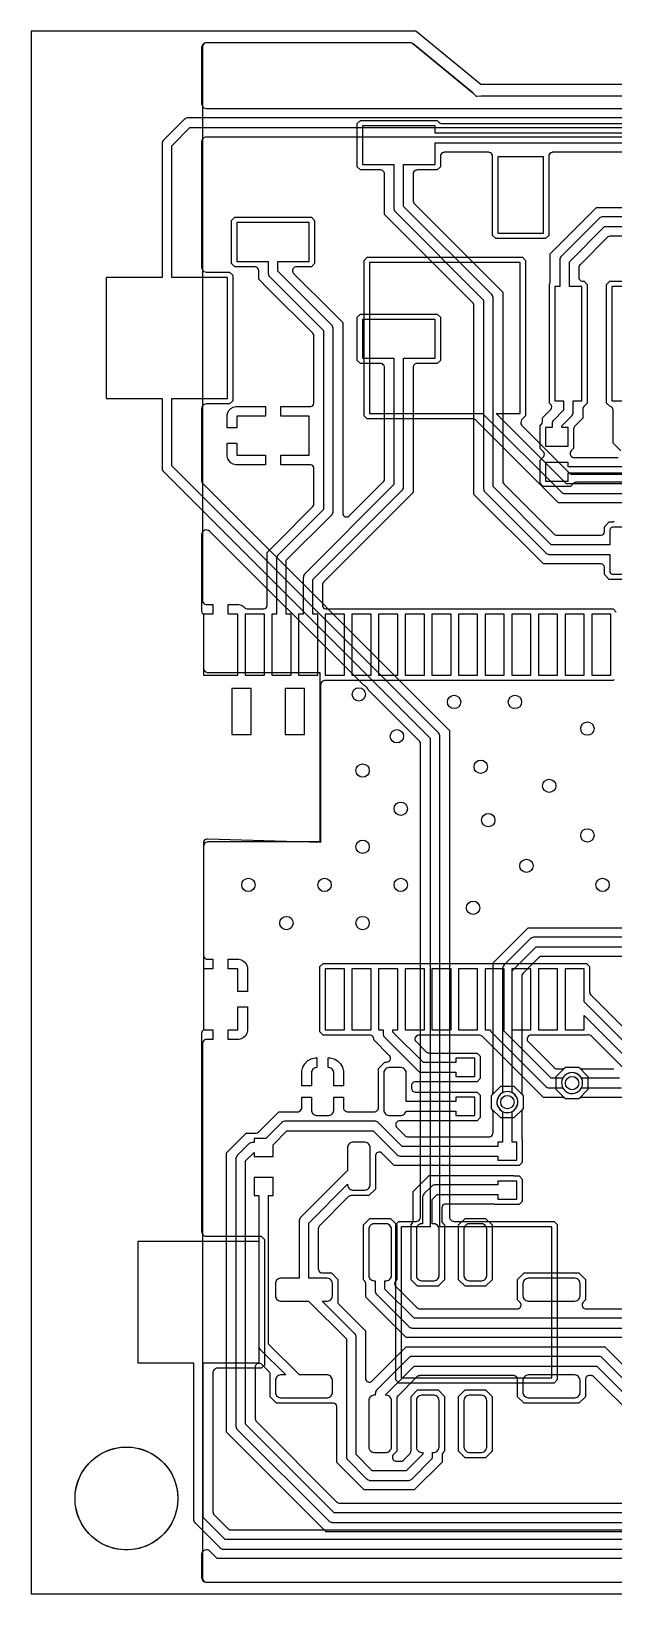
# Model space of a CAD drawing. Header units: millimetres. Extents: x 10 to 51, y 27 to 68.
# Drawn here: x 10 to 25.29, y 27 to 68 of the extents above; entities that cross this region are included whole.
import ezdxf

# ---------------------------------------------------------------- set-up
doc = ezdxf.new("R2010")
doc.units = ezdxf.units.MM

msp = doc.modelspace()

# ---------------------------------------------------------------- linework, layer by layer
at = {"layer": '16_copper'}
for points in [[(32.268, 66.297), (21.821, 66.297), (21.814, 66.297), (21.809, 66.297), (21.697, 66.286), (21.69, 66.288), (21.679, 66.293), (21.601, 66.371), (21.595, 66.376), (21.592, 66.38), (20.027, 67.668), (20.015, 67.676), (20.004, 67.683, 0.055541), (19.978, 67.693), (19.977, 67.693), (19.977, 67.694), (19.949, 67.697), (19.947, 67.697), (19.946, 67.697), (14.6, 67.697), (14.587, 67.696), (14.574, 67.695, 0.284783), (14.477, 67.603), (14.477, 67.602), (14.477, 67.6), (14.473, 67.573), (14.473, 67.571), (14.473, 67.57), (14.473, 66.104), (14.474, 66.091), (14.476, 66.078, 0.284783), (14.568, 65.981), (14.569, 65.981), (14.57, 65.981), (14.598, 65.977), (14.599, 65.977), (14.6, 65.977), (27.756, 65.977)], [(27.6, 65.727), (14.11, 65.727), (14.105, 65.726), (14.099, 65.727, 0.111436), (14.046, 65.71), (14.04, 65.705), (14.032, 65.7), (14.025, 65.694), (14.02, 65.69), (13.47, 65.14), (13.467, 65.136), (13.463, 65.132, 0.11143), (13.437, 65.082), (13.436, 65.075), (13.434, 65.065), (13.434, 65.056), (13.433, 65.05), (13.433, 61.54), (11.97, 61.54), (11.97, 58.36), (13.433, 58.36), (13.433, 56.54), (13.434, 56.535), (13.433, 56.529, 0.111436), (13.45, 56.476), (13.455, 56.47), (13.46, 56.462), (13.466, 56.455), (13.47, 56.45), (20.473, 49.447), (20.473, 36.63), (19.71, 36.63), (19.71, 32.67), (23.67, 32.67), (23.67, 36.63), (20.727, 36.63), (20.727, 49.5), (20.726, 49.505), (20.727, 49.511, 0.111436), (20.71, 49.564), (20.705, 49.57), (20.7, 49.578), (20.694, 49.585), (20.69, 49.59), (13.687, 56.593), (13.687, 58.36), (15.15, 58.36), (15.15, 61.54), (13.687, 61.54), (13.687, 64.997), (14.163, 65.473), (27.547, 65.473)], [(27.391, 65.223), (14.6, 65.223), (14.587, 65.222), (14.574, 65.22, 0.284783), (14.477, 65.128), (14.477, 65.127), (14.477, 65.126), (14.473, 65.098), (14.473, 65.097), (14.473, 65.096), (14.473, 61.807), (14.474, 61.794), (14.476, 61.781, 0.284783), (14.568, 61.684), (14.569, 61.684), (14.57, 61.684), (14.598, 61.68), (14.599, 61.68), (14.6, 61.68), (15.208, 61.68), (15.29, 61.598), (15.29, 58.302), (15.208, 58.22), (14.6, 58.22), (14.587, 58.219), (14.574, 58.217, 0.284783), (14.477, 58.125), (14.477, 58.124), (14.477, 58.123), (14.473, 58.095), (14.473, 58.094), (14.473, 58.093), (14.473, 56.213), (14.474, 56.207), (14.473, 56.202, 0.111436), (14.49, 56.149), (14.495, 56.143), (14.5, 56.134), (14.506, 56.128), (14.51, 56.123), (20.977, 49.656), (20.977, 36.897), (20.978, 36.884), (20.98, 36.871, 0.284783), (21.072, 36.774), (21.073, 36.774), (21.074, 36.774), (21.102, 36.77), (21.103, 36.77), (21.104, 36.77), (23.728, 36.77), (23.81, 36.688), (23.81, 32.612), (23.728, 32.53), (19.652, 32.53), (19.57, 32.612), (19.57, 36.688), (19.652, 36.77), (20.096, 36.77), (20.109, 36.771), (20.122, 36.773, 0.284783), (20.219, 36.865), (20.219, 36.866), (20.219, 36.867), (20.223, 36.895), (20.223, 36.896), (20.223, 36.897), (20.223, 49.291), (20.222, 49.297), (20.223, 49.302, 0.111436), (20.206, 49.355), (20.201, 49.361), (20.196, 49.37), (20.19, 49.376), (20.186, 49.381), (18.848, 50.719), (18.835, 50.744, 0.118357), (18.744, 50.835), (18.719, 50.848), (14.69, 54.877), (14.685, 54.881), (14.68, 54.886, 0.562197), (14.476, 54.813), (14.474, 54.805), (14.474, 54.794), (14.473, 54.787), (14.473, 52.8), (14.474, 52.794), (14.473, 52.789, 0.111436), (14.49, 52.735), (14.495, 52.73), (14.5, 52.721), (14.506, 52.715), (14.51, 52.71), (14.52, 52.7), (14.52, 51.3), (14.521, 51.287), (14.523, 51.274, 0.284783), (14.615, 51.177), (14.616, 51.177), (14.617, 51.177), (14.645, 51.173), (14.646, 51.173), (14.647, 51.173), (17.573, 51.173), (17.573, 46.727), (14.647, 46.727), (14.634, 46.726), (14.621, 46.724, 0.284783), (14.524, 46.632), (14.524, 46.631), (14.524, 46.63), (14.52, 46.602), (14.52, 46.601), (14.52, 46.6), (14.52, 41.8), (14.51, 41.79, 0.133073), (14.477, 41.733), (14.476, 41.725), (14.474, 41.716), (14.474, 41.707), (14.473, 41.7), (14.473, 36.507), (14.474, 36.494), (14.476, 36.481, 0.284783), (14.568, 36.384), (14.569, 36.384), (14.57, 36.384), (14.598, 36.38), (14.599, 36.38), (14.6, 36.38), (16.038, 36.38), (16.12, 36.298), (16.12, 33.002), (16.038, 32.92), (14.894, 32.92), (14.881, 32.919), (14.868, 32.917, 0.284783), (14.771, 32.825), (14.771, 32.824), (14.771, 32.823), (14.767, 32.795), (14.767, 32.794), (14.767, 32.793), (14.767, 29.159), (14.768, 29.153), (14.767, 29.148, 0.111436), (14.784, 29.095), (14.789, 29.089), (14.794, 29.08), (14.8, 29.074), (14.804, 29.069), (15.159, 28.714), (15.163, 28.711), (15.167, 28.707, 0.11143), (15.217, 28.681), (15.224, 28.68), (15.234, 28.678), (15.242, 28.678), (15.249, 28.677), (28.091, 28.677)], [(28.383, 55.623), (23.844, 55.623), (21.674, 57.793), (21.67, 57.796), (21.666, 57.8, 0.11143), (21.616, 57.826), (21.609, 57.827), (21.599, 57.829), (21.591, 57.829), (21.584, 57.83), (18.822, 57.83), (18.74, 57.912), (18.74, 61.988), (18.822, 62.07), (22.898, 62.07), (22.98, 61.988), (22.98, 57.912), (22.89, 57.822), (22.882, 57.812), (22.874, 57.802, 0.284788), (22.871, 57.668), (22.871, 57.668), (22.872, 57.667), (22.889, 57.644), (22.89, 57.644), (22.89, 57.643), (24.119, 56.414), (24.123, 56.411), (24.127, 56.407, 0.11143), (24.177, 56.381), (24.184, 56.38), (24.194, 56.378), (24.202, 56.378), (24.209, 56.377), (28.521, 56.377)], [(28.677, 56.127), (24.053, 56.127), (22.21, 57.97), (22.84, 57.97), (22.84, 61.93), (18.88, 61.93), (18.88, 57.97), (21.85, 57.97), (23.91, 55.91), (23.914, 55.907), (23.918, 55.903, 0.11143), (23.968, 55.877), (23.975, 55.876), (23.985, 55.874), (23.994, 55.874), (24, 55.873), (28.73, 55.873)], [(27.983, 43.723), (23.409, 43.723), (23.403, 43.722), (23.398, 43.723, 0.111436), (23.345, 43.706), (23.339, 43.701), (23.33, 43.696), (23.324, 43.69), (23.319, 43.686), (22.914, 43.281), (22.911, 43.277), (22.907, 43.273, 0.11143), (22.881, 43.223), (22.88, 43.216), (22.878, 43.206), (22.878, 43.198), (22.877, 43.191), (22.877, 40.163), (22.878, 40.157), (22.877, 40.152, 0.089897), (22.889, 40.108), (22.892, 40.103), (22.894, 40.098), (22.899, 40.093), (22.904, 40.084), (22.91, 40.078), (22.914, 40.073), (22.915, 40.072), (22.915, 39.728), (22.672, 39.485), (22.328, 39.485), (22.085, 39.728), (22.085, 40.072), (22.086, 40.073, 0.133073), (22.119, 40.13), (22.12, 40.137), (22.122, 40.147), (22.122, 40.156), (22.123, 40.163), (22.123, 43.556), (23.044, 44.477), (25.896, 44.477)], [(26.693, 44.227), (23.2, 44.227), (23.195, 44.226), (23.189, 44.227, 0.111436), (23.136, 44.21), (23.13, 44.205), (23.122, 44.2), (23.115, 44.194), (23.11, 44.19), (22.41, 43.49), (22.407, 43.486), (22.403, 43.482, 0.11143), (22.377, 43.432), (22.376, 43.425), (22.374, 43.415), (22.374, 43.406), (22.373, 43.4), (22.373, 40.144), (22.356, 40.135, 1), (22.644, 39.665), (22.679, 39.69, 0.509526), (22.644, 40.135), (22.627, 40.144), (22.627, 43.347), (23.253, 43.973), (29.4, 43.973)], [(25.656, 40.023), (24.463, 40.023), (24.457, 40.022), (24.452, 40.023, 0.089897), (24.408, 40.011), (24.403, 40.008), (24.398, 40.006), (24.393, 40.001), (24.384, 39.996), (24.378, 39.99), (24.373, 39.986), (24.372, 39.985), (24.028, 39.985), (23.785, 40.228), (23.785, 40.572), (24.028, 40.815), (24.372, 40.815), (24.373, 40.814, 0.133073), (24.43, 40.781), (24.437, 40.78), (24.447, 40.778), (24.456, 40.778), (24.463, 40.777), (25.291, 40.777), (25.297, 40.778)], [(25.447, 40.527), (24.444, 40.527), (24.435, 40.544, 1), (23.965, 40.256), (23.99, 40.221, 0.240081), (24.222, 40.125), (24.264, 40.132, 0.198911), (24.435, 40.256), (24.444, 40.273), (25.5, 40.273)], [(28.247, 28.427), (15.093, 28.427), (14.517, 29.003), (14.517, 33.06), (15.98, 33.06), (15.98, 36.24), (12.8, 36.24), (12.8, 33.06), (14.263, 33.06), (14.263, 28.95), (14.264, 28.945), (14.263, 28.939, 0.111436), (14.28, 28.886), (14.285, 28.88), (14.29, 28.872), (14.296, 28.865), (14.3, 28.86), (14.95, 28.21), (14.954, 28.207), (14.958, 28.203, 0.11143), (15.008, 28.177), (15.015, 28.176), (15.025, 28.174), (15.034, 28.174), (15.04, 28.173), (28.3, 28.173)], [(28.456, 27.923), (14.884, 27.923), (14.69, 28.117), (14.685, 28.121), (14.68, 28.126, 0.562197), (14.476, 28.053), (14.474, 28.045), (14.474, 28.034), (14.473, 28.027), (14.473, 27.43), (14.474, 27.417), (14.476, 27.404, 0.284783), (14.568, 27.307), (14.569, 27.307), (14.57, 27.306), (14.598, 27.303), (14.599, 27.303), (14.6, 27.303), (50.57, 27.303)]]:
    msp.add_lwpolyline(points, format="xyb", dxfattribs=at)
at = {"layer": '1_copper'}
for points in [[(32.27, 66.297), (21.82, 66.297), (21.817, 66.297), (21.81, 66.297), (21.7, 66.286), (21.698, 66.288, 0.006476), (21.696, 66.289), (21.685, 66.292), (21.678, 66.294), (21.6, 66.372), (21.597, 66.374), (21.593, 66.379), (20.02, 67.674), (20.018, 67.675), (20.017, 67.676, 0.124733), (19.972, 67.696), (19.955, 67.697), (14.6, 67.697), (14.592, 67.696), (14.583, 67.696, 0.320575), (14.5, 67.612), (14.499, 67.607, 0.013452), (14.499, 67.601), (14.498, 67.596), (14.498, 53.056), (14.499, 53.047), (14.5, 53.039, 0.320575), (14.583, 52.955), (14.589, 52.955, 0.013452), (14.594, 52.954), (14.6, 52.954), (14.767, 52.954), (14.767, 52.7), (14.52, 52.7), (14.52, 51.1), (15.42, 51.1), (15.42, 52.7), (15.173, 52.7), (15.173, 52.954), (15.453, 52.954), (15.518, 52.937), (15.576, 52.903), (15.609, 52.87, 0.156764), (15.665, 52.841), (15.674, 52.841), (15.677, 52.84), (15.679, 52.84), (15.681, 52.84), (16.091, 52.84), (16.1, 52.841), (16.108, 52.841, 0.320575), (16.192, 52.925), (16.192, 52.931, 0.013452), (16.193, 52.936), (16.193, 52.942), (16.193, 54.326), (16.444, 54.577), (16.444, 54.577), (17.393, 55.526, 0.156764), (17.422, 55.582), (17.422, 55.591), (17.423, 55.594), (17.423, 55.596), (17.423, 55.598), (17.423, 56.524), (17.422, 56.533), (17.422, 56.541, 0.320575), (17.338, 56.625), (17.332, 56.625, 0.013452), (17.327, 56.626), (17.321, 56.626), (16.553, 56.626), (16.553, 56.88), (17.3, 56.88), (17.3, 57.9), (16.553, 57.9), (16.553, 58.154), (17.321, 58.154), (17.33, 58.155), (17.338, 58.155, 0.320575), (17.422, 58.239), (17.422, 58.245, 0.013452), (17.423, 58.25), (17.423, 58.256), (17.423, 60.002), (17.422, 60.008, 0.140725), (17.404, 60.061), (17.398, 60.068), (17.396, 60.071), (17.395, 60.072), (17.393, 60.074), (16.224, 61.243), (16.224, 61.243), (15.973, 61.494), (15.973, 61.718), (15.972, 61.727), (15.972, 61.735, 0.320575), (15.888, 61.819), (15.882, 61.819, 0.013452), (15.877, 61.82), (15.871, 61.82), (15.342, 61.82), (15.26, 61.902), (15.26, 63.038), (15.342, 63.12), (17.358, 63.12), (17.44, 63.038), (17.44, 61.902), (17.358, 61.82), (16.958, 61.82), (16.948, 61.819), (16.938, 61.818, 0.541594), (16.876, 61.659), (16.878, 61.657), (16.878, 61.656), (16.881, 61.654), (16.887, 61.647), (17.926, 60.607), (17.926, 60.607), (18.177, 60.356), (18.177, 55.355), (18.178, 55.345), (18.179, 55.335, 0.541594), (18.338, 55.273), (18.34, 55.275), (18.341, 55.275), (18.343, 55.278), (18.35, 55.284), (19.243, 56.176), (19.247, 56.181, 0.14076), (19.272, 56.232), (19.272, 56.241), (19.273, 56.244), (19.273, 56.246), (19.273, 56.248), (19.273, 59.178), (19.272, 59.187), (19.272, 59.195, 0.320575), (19.188, 59.279), (19.182, 59.279, 0.013452), (19.177, 59.28), (19.171, 59.28), (18.642, 59.28), (18.56, 59.362), (18.56, 60.498), (18.642, 60.58), (20.658, 60.58), (20.74, 60.498), (20.74, 59.362), (20.658, 59.28), (20.129, 59.28), (20.12, 59.279), (20.112, 59.279, 0.320575), (20.028, 59.195), (20.028, 59.189, 0.013452), (20.027, 59.184), (20.027, 59.178), (20.027, 55.894), (17.677, 53.544), (17.673, 53.539, 0.14076), (17.648, 53.488), (17.648, 53.479), (17.647, 53.476), (17.647, 53.474), (17.647, 53.472), (17.647, 52.942), (17.648, 52.933), (17.648, 52.925, 0.320575), (17.732, 52.841), (17.738, 52.841, 0.013452), (17.743, 52.84), (17.749, 52.84), (25.278, 52.84), (25.36, 52.758)], [(25.804, 53.615), (25.176, 53.615), (25.05, 53.741), (25.05, 53.921), (25.049, 53.93), (25.049, 53.938, 0.320575), (24.965, 54.022), (24.959, 54.022, 0.013452), (24.954, 54.023), (24.948, 54.023), (23.444, 54.023), (21.623, 55.844), (21.623, 60.802), (21.622, 60.808, 0.140725), (21.604, 60.861), (21.598, 60.868), (21.596, 60.871), (21.595, 60.872), (21.593, 60.874), (19.273, 63.194), (19.273, 64.258), (19.272, 64.267), (19.272, 64.275, 0.320575), (19.188, 64.359), (19.182, 64.359, 0.013452), (19.177, 64.36), (19.171, 64.36), (18.642, 64.36), (18.56, 64.442), (18.56, 65.578), (18.642, 65.66), (20.658, 65.66), (20.711, 65.607, 0.15677), (20.767, 65.578), (20.776, 65.578), (20.779, 65.577), (20.78, 65.577), (20.783, 65.577), (39.156, 65.577)], [(39, 65.327), (20.6, 65.327), (20.6, 65.52), (18.7, 65.52), (18.7, 64.5), (19.523, 64.5), (19.523, 63.35), (19.524, 63.345), (19.523, 63.339, 0.111436), (19.54, 63.286), (19.545, 63.28), (19.55, 63.272), (19.556, 63.265), (19.56, 63.26), (21.873, 60.947), (21.873, 56), (21.874, 55.995), (21.873, 55.989, 0.111436), (21.89, 55.936), (21.895, 55.93), (21.9, 55.922), (21.906, 55.915), (21.91, 55.91), (23.51, 54.31), (23.514, 54.307), (23.518, 54.303, 0.11143), (23.568, 54.277), (23.575, 54.276), (23.585, 54.274), (23.594, 54.274), (23.6, 54.273), (25.19, 54.273), (25.19, 53.82), (25.195, 53.801), (25.205, 53.784), (25.219, 53.77), (25.236, 53.76), (25.255, 53.755), (25.725, 53.755)], [(25.505, 54.985), (25.255, 54.985), (25.236, 54.98), (25.219, 54.97), (25.205, 54.956), (25.195, 54.939), (25.19, 54.92), (25.19, 54.527), (23.653, 54.527), (22.127, 56.053), (22.127, 61), (22.126, 61.005), (22.127, 61.011, 0.111436), (22.11, 61.064), (22.105, 61.07), (22.1, 61.078), (22.094, 61.085), (22.09, 61.09), (19.777, 63.403), (19.777, 64.5), (20.6, 64.5), (20.6, 65.073), (38.947, 65.073)], [(30.512, 64.823), (23.688, 64.823), (23.68, 64.822), (23.672, 64.822, 0.320575), (23.588, 64.738), (23.588, 64.732, 0.013452), (23.587, 64.727), (23.587, 64.721), (23.587, 62.641), (23.505, 62.559), (22.195, 62.559), (22.113, 62.641), (22.113, 64.721), (22.112, 64.73), (22.112, 64.738, 0.320575), (22.028, 64.822), (22.022, 64.822, 0.013452), (22.017, 64.823), (22.012, 64.823), (20.842, 64.823), (20.833, 64.822), (20.825, 64.822, 0.320575), (20.741, 64.738), (20.741, 64.732, 0.013452), (20.74, 64.727), (20.74, 64.721), (20.74, 64.442), (20.658, 64.36), (20.129, 64.36), (20.12, 64.359), (20.112, 64.359, 0.320575), (20.028, 64.275), (20.028, 64.269, 0.013452), (20.027, 64.264), (20.027, 64.258), (20.027, 63.548), (20.028, 63.542, 0.140725), (20.046, 63.489), (20.052, 63.482), (20.054, 63.479), (20.055, 63.478), (20.057, 63.476), (22.377, 61.156), (22.377, 56.198), (22.378, 56.192, 0.140725), (22.396, 56.139), (22.402, 56.132), (22.404, 56.129), (22.405, 56.128), (22.407, 56.126), (23.726, 54.807), (23.731, 54.803, 0.14076), (23.782, 54.778), (23.791, 54.778), (23.794, 54.777), (23.796, 54.777), (23.798, 54.777), (24.948, 54.777), (24.957, 54.778), (24.965, 54.778, 0.320575), (25.049, 54.862), (25.049, 54.868, 0.013452), (25.05, 54.873), (25.05, 54.879), (25.05, 54.999), (25.176, 55.125), (25.25, 55.125, 0.14067), (25.303, 55.141)], [(25.898, 56.164), (24.306, 56.164), (24.3, 56.163, 0.140725), (24.247, 56.145), (24.239, 56.139), (24.237, 56.137), (24.236, 56.136), (24.234, 56.134), (24.158, 56.058), (23.442, 56.058), (23.36, 56.14), (23.36, 56.746), (23.442, 56.828), (23.447, 56.835), (23.453, 56.841, 0.320585), (23.453, 56.959), (23.449, 56.963, 0.013392), (23.446, 56.968), (23.442, 56.972), (23.36, 57.054), (23.36, 57.66), (23.393, 57.693, 0.15677), (23.422, 57.749), (23.422, 57.758), (23.423, 57.761), (23.423, 57.762), (23.423, 57.765), (23.423, 57.856), (23.635, 58.069), (23.641, 58.075), (23.646, 58.082, 0.320578), (23.646, 58.2), (23.643, 58.204, 0.013442), (23.639, 58.208), (23.635, 58.212), (23.604, 58.243), (23.604, 61.36), (23.605, 61.36, 0.109197), (23.622, 61.401), (23.622, 61.41), (23.623, 61.413), (23.623, 61.415), (23.623, 61.417), (23.623, 62.156), (24.844, 63.377), (29.556, 63.377)], [(29.4, 63.127), (25, 63.127), (24.995, 63.126), (24.989, 63.127, 0.111436), (24.936, 63.11), (24.93, 63.105), (24.922, 63.1), (24.915, 63.094), (24.91, 63.09), (23.91, 62.09), (23.907, 62.086), (23.903, 62.082, 0.11143), (23.877, 62.032), (23.876, 62.025), (23.874, 62.015), (23.874, 62.006), (23.873, 62), (23.873, 61.299), (23.744, 61.299), (23.744, 58.301), (23.973, 58.301), (23.973, 58.053), (23.71, 57.79), (23.707, 57.786), (23.703, 57.782, 0.11143), (23.677, 57.732), (23.676, 57.725), (23.674, 57.715), (23.674, 57.706), (23.673, 57.7), (23.673, 57.602), (23.5, 57.602), (23.5, 57.112), (24.1, 57.112), (24.1, 57.602), (23.927, 57.602), (23.927, 57.647), (24.19, 57.91), (24.193, 57.914), (24.197, 57.918, 0.11143), (24.223, 57.968), (24.224, 57.975), (24.226, 57.985), (24.226, 57.994), (24.227, 58), (24.227, 58.301), (24.456, 58.301), (24.456, 61.299), (24.127, 61.299), (24.127, 61.947), (25.053, 62.873), (29.347, 62.873)], [(29.202, 62.623), (25.198, 62.623), (25.192, 62.622, 0.140725), (25.139, 62.604), (25.132, 62.598), (25.129, 62.596), (25.128, 62.595), (25.126, 62.593), (24.407, 61.874), (24.403, 61.869, 0.14076), (24.378, 61.818), (24.378, 61.809), (24.377, 61.806), (24.377, 61.804), (24.377, 61.802), (24.377, 61.54), (24.378, 61.532), (24.378, 61.523, 0.320575), (24.462, 61.44), (24.468, 61.439, 0.013452), (24.473, 61.439), (24.479, 61.439), (24.514, 61.439), (24.596, 61.357), (24.596, 58.243), (24.507, 58.155), (24.503, 58.15, 0.14076), (24.478, 58.099), (24.478, 58.09), (24.477, 58.087), (24.477, 58.085), (24.477, 58.083), (24.477, 57.844), (24.27, 57.637), (24.266, 57.632, 0.14076), (24.241, 57.581), (24.241, 57.572), (24.24, 57.569), (24.24, 57.567), (24.24, 57.565), (24.24, 57.054), (24.176, 56.99), (24.169, 56.981), (24.162, 56.973, 0.541591), (24.231, 56.818), (24.234, 56.817), (24.235, 56.817), (24.238, 56.817), (24.247, 56.816), (25.407, 56.816)], [(25.479, 56.99), (25.274, 57.195), (25.274, 58.06), (25.273, 58.068), (25.272, 58.077, 0.082655), (25.262, 58.108), (25.257, 58.115), (25.252, 58.122, 0.158534), (25.189, 58.16), (25.188, 58.16), (25.104, 58.243), (25.104, 61.357), (25.186, 61.439), (26.014, 61.439)], [(25.307, 50.989), (25.278, 50.96), (17.7, 50.96), (17.692, 50.959), (17.683, 50.959, 0.320575), (17.6, 50.875), (17.599, 50.869, 0.013452), (17.599, 50.864), (17.598, 50.858), (17.598, 46.711), (14.625, 46.804), (14.615, 46.803), (14.605, 46.803, 0.320575), (14.521, 46.719), (14.521, 46.716), (14.521, 46.714), (14.521, 46.711), (14.52, 46.702), (14.52, 43.756), (14.521, 43.747), (14.521, 43.739, 0.320575), (14.605, 43.655), (14.611, 43.655, 0.013452), (14.616, 43.654), (14.622, 43.654), (14.767, 43.654), (14.767, 43.4), (14.52, 43.4), (14.52, 41.8), (14.767, 41.8), (14.767, 41.546), (14.6, 41.546), (14.592, 41.545), (14.583, 41.545, 0.320575), (14.5, 41.461), (14.499, 41.455, 0.013452), (14.499, 41.45), (14.498, 41.444), (14.498, 27.404), (14.499, 27.396), (14.5, 27.387, 0.320575), (14.583, 27.304), (14.589, 27.303, 0.013452), (14.594, 27.303), (14.6, 27.303), (50.596, 27.303)], [(29.156, 28.623), (17.744, 28.623), (17.493, 28.874), (15.374, 30.993), (15.374, 30.993), (15.123, 31.244), (15.123, 38.568), (15.644, 39.089), (15.749, 39.089), (15.753, 39.089), (15.902, 39.089), (15.909, 39.09, 0.140725), (15.961, 39.109), (15.969, 39.115), (15.971, 39.116), (15.972, 39.118), (15.974, 39.119), (16.502, 39.648), (16.999, 39.648), (17.008, 39.649), (17.016, 39.649, 0.320575), (17.1, 39.733), (17.1, 39.738, 0.013452), (17.101, 39.744), (17.101, 39.749), (17.101, 40.032), (17.355, 40.032), (17.355, 39.683), (17.361, 39.654), (17.372, 39.628), (17.388, 39.603), (17.408, 39.583), (17.433, 39.567), (17.459, 39.556), (17.488, 39.55), (17.812, 39.55), (17.841, 39.556), (17.867, 39.567), (17.892, 39.583), (17.912, 39.603), (17.928, 39.628), (17.939, 39.654), (17.945, 39.683), (17.945, 40.032), (18.199, 40.032), (18.199, 39.749), (18.2, 39.741), (18.2, 39.732, 0.320575), (18.284, 39.649), (18.29, 39.648, 0.013452), (18.295, 39.648), (18.301, 39.648), (19.013, 39.648), (19.022, 39.649), (19.03, 39.649, 0.320575), (19.114, 39.733), (19.114, 39.738, 0.013452), (19.115, 39.744), (19.115, 39.749), (19.115, 40.782), (19.283, 40.95), (19.329, 40.95, 0.610634), (19.411, 41.111), (19.409, 41.113), (19.409, 41.114), (19.406, 41.116), (19.4, 41.123), (18.993, 41.531), (18.993, 41.558, 0.367124), (18.908, 41.659), (18.902, 41.659, 0.013452), (18.897, 41.66), (18.891, 41.66), (17.662, 41.66), (17.58, 41.742), (17.58, 43.458), (17.662, 43.54), (24.578, 43.54), (24.66, 43.458), (24.66, 42.785), (24.661, 42.779, 0.140725), (24.679, 42.726), (24.685, 42.719), (24.687, 42.716), (24.688, 42.715), (24.69, 42.713), (26.522, 40.881)], [(25.73, 40.607), (24.699, 41.638), (24.693, 41.643), (24.686, 41.649, 0.233715), (24.59, 41.66), (24.59, 41.66), (23.118, 41.66), (23.108, 41.659), (23.098, 41.658, 0.541594), (23.036, 41.499), (23.038, 41.497), (23.038, 41.496), (23.041, 41.494), (23.047, 41.487), (23.726, 40.807), (23.731, 40.803, 0.140721), (23.782, 40.778), (23.791, 40.778), (23.794, 40.777), (23.796, 40.777), (23.798, 40.777), (23.948, 40.777), (23.954, 40.778, 0.108822), (23.996, 40.789), (24.002, 40.793), (24.007, 40.796), (24.014, 40.802), (24.017, 40.804), (24.018, 40.805), (24.02, 40.807), (24.028, 40.815), (24.372, 40.815), (24.615, 40.572), (24.615, 40.228), (24.372, 39.985), (24.028, 39.985), (24.02, 39.993, 0.156764), (23.965, 40.022), (23.955, 40.022), (23.952, 40.023), (23.951, 40.023), (23.948, 40.023), (23.444, 40.023), (21.837, 41.63), (21.832, 41.634, 0.14076), (21.781, 41.659), (21.772, 41.659), (21.769, 41.66), (21.767, 41.66), (21.765, 41.66), (20.175, 41.66), (20.165, 41.659), (20.155, 41.658, 0.541594), (20.093, 41.499), (20.095, 41.497), (20.095, 41.496), (20.098, 41.494), (20.104, 41.487), (20.371, 41.219), (20.376, 41.215, 0.140721), (20.427, 41.19), (20.436, 41.19), (20.439, 41.189), (20.441, 41.189), (20.443, 41.189), (21.049, 41.189), (21.053, 41.189), (21.708, 41.189), (21.79, 41.107), (21.79, 40.517), (21.708, 40.434), (21.056, 40.434), (21.054, 40.435), (21.052, 40.435), (21.049, 40.435), (20.087, 40.435), (20.078, 40.434), (20.07, 40.434, 0.320575), (19.986, 40.35), (19.986, 40.344), (19.985, 40.342), (19.985, 40.339), (19.985, 40.333), (19.985, 40.267, 0.367124), (20.07, 40.166), (20.076, 40.166, 0.013452), (20.081, 40.165), (20.087, 40.165), (21.049, 40.165), (21.053, 40.165), (21.708, 40.165), (21.79, 40.083), (21.79, 39.493), (21.708, 39.41), (21.056, 39.41), (21.054, 39.411), (21.052, 39.411), (21.049, 39.411), (19.86, 39.411), (19.853, 39.41), (19.847, 39.41), (19.846, 39.41), (19.668, 39.41), (19.658, 39.409), (19.648, 39.408, 0.541594), (19.586, 39.249), (19.588, 39.247), (19.588, 39.246), (19.591, 39.244), (19.597, 39.237), (19.814, 39.019), (19.819, 39.015, 0.140721), (19.87, 38.99), (19.879, 38.99), (19.882, 38.989), (19.884, 38.989), (19.886, 38.989), (22.021, 38.989), (22.03, 38.99), (22.038, 38.99, 0.320575), (22.122, 39.074), (22.122, 39.08, 0.013452), (22.123, 39.085), (22.123, 39.091), (22.123, 39.648), (22.122, 39.654, 0.108822), (22.111, 39.696), (22.107, 39.702), (22.104, 39.707), (22.098, 39.714), (22.096, 39.717), (22.095, 39.718), (22.093, 39.72), (22.085, 39.728), (22.085, 40.072), (22.328, 40.315), (22.672, 40.315), (22.915, 40.072), (22.915, 39.728), (22.907, 39.72, 0.15677), (22.878, 39.665), (22.878, 39.655), (22.877, 39.652), (22.877, 39.651), (22.877, 39.648), (22.877, 38.963), (22.878, 38.956, 0.098155), (22.889, 38.914), (22.89, 38.913), (22.89, 38.317), (22.808, 38.235), (22.156, 38.235), (22.154, 38.235), (22.152, 38.235), (22.149, 38.235), (19.532, 38.235), (19.208, 38.558), (19.2, 38.565), (19.192, 38.572, 0.541591), (19.036, 38.503), (19.036, 38.5), (19.036, 38.499), (19.036, 38.496), (19.035, 38.487), (19.035, 37.618), (18.867, 37.45), (18.405, 37.45), (18.399, 37.449, 0.140725), (18.346, 37.431), (18.339, 37.425), (18.336, 37.423), (18.335, 37.422), (18.333, 37.42), (17.567, 36.654), (17.563, 36.649, 0.14076), (17.538, 36.598), (17.538, 36.589), (17.537, 36.586), (17.537, 36.584), (17.537, 36.582), (17.537, 35.522), (17.538, 35.513), (17.538, 35.505, 0.320575), (17.622, 35.421), (17.628, 35.421, 0.013452), (17.633, 35.42), (17.639, 35.42), (17.88, 35.42), (18.05, 35.25), (18.05, 34.681), (18.049, 34.679, 0.188318), (18.068, 34.607), (18.071, 34.603, 0.013392), (18.075, 34.599), (18.078, 34.595), (18.526, 34.147), (18.526, 34.147), (18.777, 33.896), (18.777, 32.655), (18.778, 32.645), (18.779, 32.635, 0.541594), (18.938, 32.573), (18.94, 32.575), (18.941, 32.575), (18.943, 32.578), (18.95, 32.584), (19.844, 33.477), (25.056, 33.477), (26.632, 31.901)], [(28.947, 29.127), (17.953, 29.127), (15.627, 31.453), (15.627, 38.359), (15.85, 38.582), (15.85, 38.474), (16.35, 38.474), (16.35, 38.782), (16.711, 39.144), (18.977, 39.144), (19.598, 38.522), (19.602, 38.519), (19.606, 38.515, 0.11143), (19.656, 38.489), (19.663, 38.488), (19.673, 38.486), (19.682, 38.486), (19.688, 38.485), (22.25, 38.485), (22.25, 38.375), (22.75, 38.375), (22.75, 38.849), (22.627, 38.849), (22.627, 39.656), (22.644, 39.665, 1), (22.356, 40.135), (22.321, 40.11, 0.509526), (22.356, 39.665), (22.373, 39.656), (22.373, 38.849), (22.25, 38.849), (22.25, 38.739), (19.741, 38.739), (19.119, 39.36), (19.115, 39.364), (19.111, 39.368, 0.11143), (19.062, 39.393), (19.054, 39.394), (19.045, 39.397), (19.036, 39.397), (19.029, 39.398), (16.659, 39.398), (16.653, 39.397), (16.648, 39.397, 0.111436), (16.594, 39.38), (16.589, 39.376), (16.58, 39.37), (16.574, 39.364), (16.569, 39.36), (16.158, 38.95), (15.85, 38.95), (15.85, 38.839), (15.8, 38.839, 0.133078), (15.736, 38.822), (15.73, 38.817), (15.722, 38.812), (15.715, 38.806), (15.71, 38.802), (15.41, 38.502), (15.407, 38.498), (15.403, 38.494, 0.11143), (15.377, 38.444), (15.376, 38.437), (15.374, 38.427), (15.374, 38.418), (15.373, 38.412), (15.373, 31.4), (15.374, 31.395), (15.373, 31.389, 0.111436), (15.39, 31.336), (15.395, 31.33), (15.4, 31.322), (15.406, 31.315), (15.41, 31.31), (17.81, 28.91), (17.814, 28.907), (17.818, 28.903, 0.11143), (17.868, 28.877), (17.875, 28.876), (17.885, 28.874), (17.894, 28.874), (17.9, 28.873), (29, 28.873)], [(25.956, 33.723), (19.844, 33.723), (18.783, 34.784), (18.783, 35.135), (18.782, 35.141, 0.140725), (18.764, 35.194), (18.758, 35.201), (18.756, 35.204), (18.755, 35.205), (18.753, 35.207), (18.72, 35.24), (18.72, 36.68), (18.89, 36.85), (19.43, 36.85), (19.6, 36.68), (19.6, 35.24), (19.568, 35.208, 0.367136), (19.558, 35.077), (19.561, 35.073, 0.013354), (19.565, 35.069), (19.568, 35.065), (20.126, 34.507), (20.131, 34.503, 0.140721), (20.182, 34.478), (20.191, 34.478), (20.194, 34.477), (20.196, 34.477), (20.198, 34.477), (22.758, 34.477), (22.768, 34.478), (22.779, 34.479, 0.541594), (22.84, 34.638), (22.838, 34.64), (22.838, 34.641), (22.836, 34.643), (22.829, 34.65), (22.77, 34.71), (22.77, 35.25), (22.94, 35.42), (24.38, 35.42), (24.55, 35.25), (24.55, 34.71), (24.491, 34.65), (24.484, 34.642), (24.477, 34.634, 0.541591), (24.546, 34.478), (24.548, 34.478), (24.55, 34.478), (24.553, 34.478), (24.562, 34.477), (25.602, 34.477)], [(25.747, 34.227), (20.053, 34.227), (19.287, 34.993), (19.287, 35.21), (19.325, 35.21), (19.354, 35.216), (19.381, 35.227), (19.406, 35.243), (19.427, 35.264), (19.443, 35.289), (19.454, 35.316), (19.46, 35.345), (19.46, 36.575), (19.454, 36.604), (19.443, 36.631), (19.427, 36.656), (19.406, 36.677), (19.381, 36.693), (19.354, 36.704), (19.325, 36.71), (18.995, 36.71), (18.966, 36.704), (18.939, 36.693), (18.914, 36.677), (18.893, 36.656), (18.877, 36.631), (18.866, 36.604), (18.86, 36.575), (18.86, 35.345), (18.866, 35.316), (18.877, 35.289), (18.893, 35.264), (18.914, 35.243), (18.939, 35.227), (18.966, 35.216), (18.995, 35.21), (19.033, 35.21), (19.033, 34.94), (19.034, 34.935), (19.033, 34.929, 0.111436), (19.05, 34.876), (19.055, 34.87), (19.06, 34.862), (19.066, 34.855), (19.07, 34.85), (19.91, 34.01), (19.914, 34.007), (19.918, 34.003, 0.11143), (19.968, 33.977), (19.975, 33.976), (19.985, 33.974), (19.994, 33.974), (20, 33.973), (25.8, 33.973)], [(26.345, 31.835), (24.99, 33.19), (24.986, 33.193), (24.982, 33.197, 0.11143), (24.932, 33.223), (24.925, 33.224), (24.915, 33.226), (24.906, 33.226), (24.9, 33.227), (20, 33.227), (19.995, 33.226), (19.989, 33.227, 0.111436), (19.936, 33.21), (19.93, 33.205), (19.922, 33.2), (19.915, 33.194), (19.91, 33.19), (19.07, 32.35), (19.067, 32.346), (19.063, 32.342, 0.11143), (19.037, 32.292), (19.036, 32.285), (19.034, 32.275), (19.034, 32.266), (19.033, 32.26), (19.033, 32.21), (18.995, 32.21), (18.966, 32.204), (18.939, 32.193), (18.914, 32.177), (18.893, 32.156), (18.877, 32.131), (18.866, 32.104), (18.86, 32.075), (18.86, 30.845), (18.866, 30.816), (18.877, 30.789), (18.893, 30.764), (18.914, 30.743), (18.939, 30.727), (18.966, 30.716), (18.995, 30.71), (19.325, 30.71), (19.354, 30.716), (19.381, 30.727), (19.406, 30.743), (19.427, 30.764), (19.443, 30.789), (19.454, 30.816), (19.46, 30.845), (19.46, 32.075), (19.454, 32.104), (19.443, 32.131), (19.427, 32.156), (19.406, 32.177), (19.381, 32.193), (19.354, 32.204), (19.325, 32.21), (19.29, 32.21), (20.053, 32.973), (24.847, 32.973), (26.128, 31.692)], [(25.819, 31.648), (24.774, 32.693), (24.769, 32.697, 0.093409), (24.736, 32.716), (24.731, 32.719, 0.023822), (24.718, 32.722), (24.709, 32.722), (24.706, 32.723), (24.704, 32.723), (24.702, 32.723), (24.652, 32.723, 0.367124), (24.551, 32.638), (24.551, 32.632, 0.013452), (24.55, 32.627), (24.55, 32.621), (24.55, 32.17), (24.38, 32), (22.94, 32), (22.77, 32.17), (22.77, 32.621), (22.769, 32.63), (22.769, 32.638, 0.320575), (22.685, 32.722), (22.679, 32.722, 0.013452), (22.674, 32.723), (22.668, 32.723), (20.198, 32.723), (20.192, 32.722, 0.140725), (20.139, 32.704), (20.132, 32.698), (20.129, 32.696), (20.128, 32.695), (20.126, 32.693), (19.63, 32.197), (19.626, 32.192, 0.14076), (19.601, 32.141), (19.601, 32.132), (19.6, 32.129), (19.6, 32.127), (19.6, 32.125), (19.6, 30.74), (19.511, 30.65), (19.504, 30.642), (19.497, 30.634, 0.541591), (19.566, 30.478), (19.568, 30.478), (19.57, 30.478), (19.573, 30.478), (19.582, 30.477), (19.702, 30.477), (19.708, 30.478, 0.140725), (19.761, 30.496), (19.768, 30.502), (19.771, 30.504), (19.772, 30.505), (19.774, 30.507), (19.94, 30.673), (19.944, 30.678, 0.14076), (19.969, 30.729), (19.969, 30.738), (19.97, 30.741), (19.97, 30.743), (19.97, 30.745), (19.97, 32.18), (20.14, 32.35), (20.68, 32.35), (20.85, 32.18), (20.85, 30.74), (20.817, 30.707, 0.15677), (20.788, 30.651), (20.788, 30.642), (20.787, 30.639), (20.787, 30.637), (20.787, 30.635), (20.787, 30.454), (20.056, 29.723), (18.744, 29.723), (18.023, 30.444), (18.023, 31.898), (18.022, 31.907), (18.022, 31.915, 0.320575), (17.938, 31.999), (17.932, 31.999, 0.013452), (17.927, 32), (17.921, 32), (16.44, 32), (16.27, 32.17), (16.27, 32.739), (16.271, 32.741, 0.188318), (16.252, 32.813), (16.249, 32.817, 0.013436), (16.245, 32.821), (16.242, 32.825), (16.05, 33.016), (16.042, 33.023), (16.034, 33.03, 0.541591), (15.878, 32.961), (15.878, 32.958), (15.878, 32.957), (15.878, 32.954), (15.877, 32.945), (15.877, 31.598), (15.878, 31.592, 0.140725), (15.896, 31.539), (15.902, 31.532), (15.904, 31.529), (15.905, 31.528), (15.907, 31.526), (18.026, 29.407), (18.031, 29.403, 0.14076), (18.082, 29.378), (18.091, 29.378), (18.094, 29.377), (18.096, 29.377), (18.098, 29.377), (28.802, 29.377)]]:
    msp.add_lwpolyline(points, format="xyb", dxfattribs=at)
for points in [[(23.447, 64.705), (22.253, 64.705), (22.253, 62.699), (23.447, 62.699)], [(15.146, 57.593), (15.146, 57.933), (15.163, 57.998), (15.197, 58.056), (15.244, 58.103), (15.302, 58.137), (15.367, 58.154), (16.147, 58.154), (16.147, 57.9), (15.4, 57.9), (15.4, 57.593)], [(15.367, 56.626), (15.302, 56.643), (15.244, 56.677), (15.197, 56.724), (15.163, 56.782), (15.146, 56.847), (15.146, 57.187), (15.4, 57.187), (15.4, 56.88), (16.147, 56.88), (16.147, 56.626)], [(16.12, 52.7), (15.62, 52.7), (15.62, 51.1), (16.12, 51.1)], [(18.22, 52.7), (17.72, 52.7), (17.72, 51.1), (18.22, 51.1)], [(18.92, 52.7), (18.42, 52.7), (18.42, 51.1), (18.92, 51.1)], [(19.62, 52.7), (19.12, 52.7), (19.12, 51.1), (19.62, 51.1)], [(20.32, 52.7), (19.82, 52.7), (19.82, 51.1), (20.32, 51.1)], [(21.02, 52.7), (20.52, 52.7), (20.52, 51.1), (21.02, 51.1)], [(21.72, 52.7), (21.22, 52.7), (21.22, 51.1), (21.72, 51.1)], [(22.42, 52.7), (21.92, 52.7), (21.92, 51.1), (22.42, 51.1)], [(23.12, 52.7), (22.62, 52.7), (22.62, 51.1), (23.12, 51.1)], [(23.82, 52.7), (23.32, 52.7), (23.32, 51.1), (23.82, 51.1)], [(24.52, 52.7), (24.02, 52.7), (24.02, 51.1), (24.52, 51.1)], [(25.22, 52.7), (24.72, 52.7), (24.72, 51.1), (25.22, 51.1)], [(15.77, 50.75), (15.27, 50.75), (15.27, 49.55), (15.77, 49.55)], [(17.17, 50.75), (16.67, 50.75), (16.67, 49.55), (17.17, 49.55)], [(15.42, 42.803), (15.42, 43.4), (15.173, 43.4), (15.173, 43.654), (15.453, 43.654), (15.518, 43.637), (15.576, 43.603), (15.623, 43.556), (15.657, 43.498), (15.674, 43.433), (15.674, 42.803)], [(18.22, 43.4), (17.72, 43.4), (17.72, 41.8), (18.22, 41.8)], [(18.92, 43.4), (18.42, 43.4), (18.42, 41.8), (18.92, 41.8)], [(20.32, 43.4), (19.82, 43.4), (19.82, 41.8), (20.32, 41.8)], [(21.02, 43.4), (20.52, 43.4), (20.52, 41.8), (21.02, 41.8)], [(21.72, 43.4), (21.22, 43.4), (21.22, 41.8), (21.72, 41.8)], [(23.12, 43.4), (22.62, 43.4), (22.62, 41.8), (23.12, 41.8)], [(23.82, 43.4), (23.32, 43.4), (23.32, 41.8), (23.82, 41.8)], [(15.173, 41.8), (15.42, 41.8), (15.42, 42.397), (15.674, 42.397), (15.674, 41.767), (15.657, 41.702), (15.623, 41.644), (15.576, 41.597), (15.518, 41.563), (15.453, 41.546), (15.173, 41.546)], [(17.101, 40.328), (17.101, 40.715), (17.128, 40.817), (17.181, 40.909), (17.256, 40.984), (17.348, 41.037), (17.45, 41.064), (17.502, 41.064), (17.502, 40.81), (17.488, 40.81), (17.459, 40.804), (17.433, 40.793), (17.408, 40.777), (17.388, 40.757), (17.372, 40.732), (17.361, 40.706), (17.355, 40.677), (17.355, 40.328)], [(17.945, 40.328), (17.945, 40.677), (17.939, 40.706), (17.928, 40.732), (17.912, 40.757), (17.892, 40.777), (17.867, 40.793), (17.841, 40.804), (17.812, 40.81), (17.797, 40.81), (17.797, 41.064), (17.85, 41.064), (17.952, 41.037), (18.044, 40.984), (18.119, 40.909), (18.172, 40.817), (18.199, 40.715), (18.199, 40.328)], [(19.741, 39.556), (19.767, 39.567), (19.792, 39.583), (19.812, 39.603), (19.828, 39.628), (19.839, 39.654), (19.841, 39.661), (21.15, 39.661), (21.15, 39.55), (21.65, 39.55), (21.65, 40.026), (21.15, 40.026), (21.15, 39.915), (19.845, 39.915), (19.845, 40.677), (19.839, 40.706), (19.828, 40.732), (19.812, 40.757), (19.792, 40.777), (19.767, 40.793), (19.741, 40.804), (19.712, 40.81), (19.388, 40.81), (19.359, 40.804), (19.333, 40.793), (19.308, 40.777), (19.288, 40.757), (19.272, 40.732), (19.261, 40.706), (19.255, 40.677), (19.255, 39.683), (19.261, 39.654), (19.272, 39.628), (19.288, 39.603), (19.308, 39.583), (19.333, 39.567), (19.359, 39.556), (19.388, 39.55), (19.712, 39.55)], [(21.39, 35.07), (21.22, 35.24), (21.22, 36.68), (21.39, 36.85), (21.93, 36.85), (22.1, 36.68), (22.1, 35.24), (21.93, 35.07)], [(21.854, 35.216), (21.881, 35.227), (21.906, 35.243), (21.927, 35.264), (21.943, 35.289), (21.954, 35.316), (21.96, 35.345), (21.96, 36.575), (21.954, 36.604), (21.943, 36.631), (21.927, 36.656), (21.906, 36.677), (21.881, 36.693), (21.854, 36.704), (21.825, 36.71), (21.495, 36.71), (21.466, 36.704), (21.439, 36.693), (21.414, 36.677), (21.393, 36.656), (21.377, 36.631), (21.366, 36.604), (21.36, 36.575), (21.36, 35.345), (21.366, 35.316), (21.377, 35.289), (21.393, 35.264), (21.414, 35.243), (21.439, 35.227), (21.466, 35.216), (21.495, 35.21), (21.825, 35.21)], [(24.304, 34.686), (24.331, 34.697), (24.356, 34.713), (24.377, 34.734), (24.393, 34.759), (24.404, 34.786), (24.41, 34.815), (24.41, 35.145), (24.404, 35.174), (24.393, 35.201), (24.377, 35.226), (24.356, 35.247), (24.331, 35.263), (24.304, 35.274), (24.275, 35.28), (23.045, 35.28), (23.016, 35.274), (22.989, 35.263), (22.964, 35.247), (22.943, 35.226), (22.927, 35.201), (22.916, 35.174), (22.91, 35.145), (22.91, 34.815), (22.916, 34.786), (22.927, 34.759), (22.943, 34.734), (22.964, 34.713), (22.989, 34.697), (23.016, 34.686), (23.045, 34.68), (24.275, 34.68)], [(24.304, 32.146), (24.331, 32.157), (24.356, 32.173), (24.377, 32.194), (24.393, 32.219), (24.404, 32.246), (24.41, 32.275), (24.41, 32.605), (24.404, 32.634), (24.393, 32.661), (24.377, 32.686), (24.356, 32.707), (24.331, 32.723), (24.304, 32.734), (24.275, 32.74), (23.045, 32.74), (23.016, 32.734), (22.989, 32.723), (22.964, 32.707), (22.943, 32.686), (22.927, 32.661), (22.916, 32.634), (22.91, 32.605), (22.91, 32.275), (22.916, 32.246), (22.927, 32.219), (22.943, 32.194), (22.964, 32.173), (22.989, 32.157), (23.016, 32.146), (23.045, 32.14), (24.275, 32.14)], [(21.39, 30.57), (21.22, 30.74), (21.22, 32.18), (21.39, 32.35), (21.93, 32.35), (22.1, 32.18), (22.1, 30.74), (21.93, 30.57)], [(21.854, 30.716), (21.881, 30.727), (21.906, 30.743), (21.927, 30.764), (21.943, 30.789), (21.954, 30.816), (21.96, 30.845), (21.96, 32.075), (21.954, 32.104), (21.943, 32.131), (21.927, 32.156), (21.906, 32.177), (21.881, 32.193), (21.854, 32.204), (21.825, 32.21), (21.495, 32.21), (21.466, 32.204), (21.439, 32.193), (21.414, 32.177), (21.393, 32.156), (21.377, 32.131), (21.366, 32.104), (21.36, 32.075), (21.36, 30.845), (21.366, 30.816), (21.377, 30.789), (21.393, 30.764), (21.414, 30.743), (21.439, 30.727), (21.466, 30.716), (21.495, 30.71), (21.825, 30.71)]]:
    msp.add_lwpolyline(points, close=True, dxfattribs=at)
for points in [[(16.82, 52.7), (16.697, 52.7), (16.697, 54.117), (17.89, 55.31), (17.893, 55.314), (17.897, 55.318, 0.11143), (17.923, 55.368), (17.924, 55.375), (17.926, 55.385), (17.926, 55.394), (17.927, 55.4), (17.927, 60.2), (17.926, 60.205), (17.927, 60.211, 0.111436), (17.91, 60.264), (17.905, 60.27), (17.9, 60.278), (17.894, 60.285), (17.89, 60.29), (16.477, 61.703), (16.477, 61.96), (17.3, 61.96), (17.3, 62.98), (15.4, 62.98), (15.4, 61.96), (16.223, 61.96), (16.223, 61.65), (16.224, 61.645), (16.223, 61.639, 0.111436), (16.24, 61.586), (16.245, 61.58), (16.25, 61.572), (16.256, 61.565), (16.26, 61.56), (17.673, 60.147), (17.673, 55.453), (16.48, 54.26), (16.477, 54.256), (16.473, 54.252, 0.11143), (16.447, 54.202), (16.446, 54.195), (16.444, 54.185), (16.444, 54.176), (16.443, 54.17), (16.443, 52.7), (16.32, 52.7), (16.32, 51.1), (16.82, 51.1)], [(17.52, 52.7), (17.397, 52.7), (17.397, 53.617), (19.74, 55.96), (19.743, 55.964), (19.747, 55.968, 0.11143), (19.773, 56.018), (19.774, 56.025), (19.776, 56.035), (19.776, 56.044), (19.777, 56.05), (19.777, 59.42), (20.6, 59.42), (20.6, 60.44), (18.7, 60.44), (18.7, 59.42), (19.523, 59.42), (19.523, 56.103), (17.18, 53.76), (17.177, 53.756), (17.173, 53.752, 0.11143), (17.147, 53.702), (17.146, 53.695), (17.144, 53.685), (17.144, 53.676), (17.143, 53.67), (17.143, 52.7), (17.02, 52.7), (17.02, 51.1), (17.52, 51.1)], [(21.65, 41.05), (21.15, 41.05), (21.15, 40.939), (20.298, 40.939), (19.497, 41.74), (19.497, 41.8), (19.62, 41.8), (19.62, 43.4), (19.12, 43.4), (19.12, 41.8), (19.243, 41.8), (19.243, 41.687), (19.244, 41.682), (19.243, 41.676, 0.111436), (19.26, 41.623), (19.265, 41.617), (19.27, 41.609), (19.276, 41.602), (19.28, 41.597), (20.155, 40.722), (20.159, 40.719), (20.163, 40.715, 0.11143), (20.213, 40.689), (20.22, 40.688), (20.23, 40.686), (20.239, 40.686), (20.245, 40.685), (21.15, 40.685), (21.15, 40.575), (21.65, 40.575)], [(24.264, 40.132, 1), (24.136, 40.668), (24.094, 40.655, 0.158385), (23.965, 40.544), (23.956, 40.527), (23.653, 40.527), (22.38, 41.8), (22.42, 41.8), (22.42, 43.4), (21.92, 43.4), (21.92, 41.8), (22.047, 41.8), (22.048, 41.797), (22.049, 41.792, 0.055546), (22.06, 41.766), (22.065, 41.76), (22.07, 41.752), (22.076, 41.745), (22.08, 41.74), (23.51, 40.31), (23.514, 40.307), (23.518, 40.303, 0.11143), (23.568, 40.277), (23.575, 40.276), (23.585, 40.274), (23.594, 40.274), (23.6, 40.273), (23.956, 40.273), (23.965, 40.256, 0.28203), (24.222, 40.125)], [(19.905, 29.974), (19.911, 29.973, 0.111436), (19.964, 29.99), (19.97, 29.995), (19.978, 30), (19.985, 30.006), (19.99, 30.01), (20.5, 30.52), (20.503, 30.524), (20.507, 30.528, 0.11143), (20.533, 30.578), (20.534, 30.585), (20.536, 30.595), (20.536, 30.604), (20.537, 30.61), (20.537, 30.71), (20.575, 30.71), (20.604, 30.716), (20.631, 30.727), (20.656, 30.743), (20.677, 30.764), (20.693, 30.789), (20.704, 30.816), (20.71, 30.845), (20.71, 32.075), (20.704, 32.104), (20.693, 32.131), (20.677, 32.156), (20.656, 32.177), (20.631, 32.193), (20.604, 32.204), (20.575, 32.21), (20.245, 32.21), (20.216, 32.204), (20.189, 32.193), (20.164, 32.177), (20.143, 32.156), (20.127, 32.131), (20.116, 32.104), (20.11, 32.075), (20.11, 30.845), (20.116, 30.816), (20.127, 30.789), (20.143, 30.764), (20.164, 30.743), (20.189, 30.727), (20.216, 30.716), (20.245, 30.71), (20.283, 30.71), (20.283, 30.663), (19.847, 30.227), (18.953, 30.227), (18.527, 30.653), (18.527, 33.74), (18.526, 33.745), (18.527, 33.751, 0.111436), (18.51, 33.804), (18.505, 33.81), (18.5, 33.818), (18.494, 33.825), (18.49, 33.83), (17.64, 34.68), (17.775, 34.68), (17.804, 34.686), (17.831, 34.697), (17.856, 34.713), (17.877, 34.734), (17.893, 34.759), (17.904, 34.786), (17.91, 34.815), (17.91, 35.145), (17.904, 35.174), (17.893, 35.201), (17.877, 35.226), (17.856, 35.247), (17.831, 35.263), (17.804, 35.274), (17.775, 35.28), (17.287, 35.28), (17.287, 36.727), (18.305, 37.745), (18.305, 37.723), (18.311, 37.694), (18.322, 37.668), (18.338, 37.643), (18.358, 37.623), (18.383, 37.607), (18.409, 37.596), (18.438, 37.59), (18.762, 37.59), (18.791, 37.596), (18.817, 37.607), (18.842, 37.623), (18.862, 37.643), (18.878, 37.668), (18.889, 37.694), (18.895, 37.723), (18.895, 38.717), (18.889, 38.746), (18.878, 38.772), (18.862, 38.797), (18.842, 38.817), (18.817, 38.833), (18.791, 38.844), (18.762, 38.85), (18.438, 38.85), (18.409, 38.844), (18.383, 38.833), (18.358, 38.817), (18.338, 38.797), (18.322, 38.772), (18.311, 38.746), (18.305, 38.717), (18.305, 38.105), (17.07, 36.87), (17.067, 36.866), (17.063, 36.862, 0.11143), (17.037, 36.812), (17.036, 36.805), (17.034, 36.795), (17.034, 36.786), (17.033, 36.78), (17.033, 35.28), (16.545, 35.28), (16.516, 35.274), (16.489, 35.263), (16.464, 35.247), (16.443, 35.226), (16.427, 35.201), (16.416, 35.174), (16.41, 35.145), (16.41, 34.815), (16.416, 34.786), (16.427, 34.759), (16.443, 34.734), (16.464, 34.713), (16.489, 34.697), (16.516, 34.686), (16.545, 34.68), (17.28, 34.68), (18.273, 33.687), (18.273, 30.6), (18.274, 30.595), (18.273, 30.589, 0.111436), (18.29, 30.536), (18.295, 30.53), (18.3, 30.522), (18.306, 30.515), (18.31, 30.51), (18.81, 30.01), (18.814, 30.007), (18.818, 30.003, 0.11143), (18.868, 29.977), (18.875, 29.976), (18.885, 29.974), (18.894, 29.974), (18.9, 29.973), (19.9, 29.973)], [(17.804, 32.146), (17.831, 32.157), (17.856, 32.173), (17.877, 32.194), (17.893, 32.219), (17.904, 32.246), (17.91, 32.275), (17.91, 32.605), (17.904, 32.634), (17.893, 32.661), (17.877, 32.686), (17.856, 32.707), (17.831, 32.723), (17.804, 32.734), (17.775, 32.74), (17.04, 32.74), (16.227, 33.553), (16.227, 37.451), (16.35, 37.451), (16.35, 37.925), (15.85, 37.925), (15.85, 37.451), (15.973, 37.451), (15.973, 33.5), (15.974, 33.495), (15.973, 33.489, 0.111436), (15.99, 33.436), (15.995, 33.43), (16, 33.422), (16.006, 33.415), (16.01, 33.41), (16.68, 32.74), (16.545, 32.74), (16.516, 32.734), (16.489, 32.723), (16.464, 32.707), (16.443, 32.686), (16.427, 32.661), (16.416, 32.634), (16.41, 32.605), (16.41, 32.275), (16.416, 32.246), (16.427, 32.219), (16.443, 32.194), (16.464, 32.173), (16.489, 32.157), (16.516, 32.146), (16.545, 32.14), (17.775, 32.14)], [(20.14, 35.07), (19.97, 35.24), (19.97, 36.68), (19.993, 36.703, 0.156764), (20.022, 36.759), (20.022, 36.768), (20.023, 36.771), (20.023, 36.773), (20.023, 36.775), (20.023, 37.556), (20.444, 37.977), (22.652, 37.977), (22.657, 37.974, 0.062126), (22.681, 37.967), (22.691, 37.966), (22.694, 37.966), (22.695, 37.966), (22.698, 37.965), (22.808, 37.965), (22.89, 37.883), (22.89, 37.293), (22.808, 37.211), (22.185, 37.211), (22.184, 37.211, 0.077951), (22.154, 37.222), (22.145, 37.222), (22.142, 37.223), (22.14, 37.223), (22.137, 37.223), (20.879, 37.223), (20.87, 37.222), (20.862, 37.222, 0.320575), (20.778, 37.138), (20.778, 37.132, 0.013452), (20.777, 37.127), (20.777, 37.121), (20.777, 36.795), (20.778, 36.789, 0.140725), (20.796, 36.736), (20.802, 36.729), (20.804, 36.726), (20.805, 36.725), (20.807, 36.723), (20.85, 36.68), (20.85, 35.24), (20.68, 35.07)], [(20.604, 35.216), (20.631, 35.227), (20.656, 35.243), (20.677, 35.264), (20.693, 35.289), (20.704, 35.316), (20.71, 35.345), (20.71, 36.575), (20.704, 36.604), (20.693, 36.631), (20.677, 36.656), (20.656, 36.677), (20.631, 36.693), (20.604, 36.704), (20.575, 36.71), (20.527, 36.71), (20.527, 37.347), (20.653, 37.473), (22.25, 37.473), (22.25, 37.351), (22.75, 37.351), (22.75, 37.826), (22.25, 37.826), (22.25, 37.727), (20.6, 37.727), (20.595, 37.726), (20.589, 37.727, 0.111436), (20.536, 37.71), (20.53, 37.705), (20.522, 37.7), (20.515, 37.694), (20.51, 37.69), (20.31, 37.49), (20.307, 37.486), (20.303, 37.482, 0.11143), (20.277, 37.432), (20.276, 37.425), (20.274, 37.415), (20.274, 37.406), (20.273, 37.4), (20.273, 36.71), (20.245, 36.71), (20.216, 36.704), (20.189, 36.693), (20.164, 36.677), (20.143, 36.656), (20.127, 36.631), (20.116, 36.604), (20.11, 36.575), (20.11, 35.345), (20.116, 35.316), (20.127, 35.289), (20.143, 35.264), (20.164, 35.243), (20.189, 35.227), (20.216, 35.216), (20.245, 35.21), (20.575, 35.21)]]:
    msp.add_lwpolyline(points, format="xyb", close=True, dxfattribs=at)
for points in [[(25.956, 61.299), (25.244, 61.299), (25.244, 58.301), (25.524, 58.301)], [(26.14, 56.566), (24.1, 56.566), (24.1, 56.688), (23.5, 56.688), (23.5, 56.198), (24.1, 56.198), (24.1, 56.414), (26.14, 56.414)], [(26.26, 40.79), (24.52, 42.53), (24.52, 43.4), (24.02, 43.4), (24.02, 41.8), (24.52, 41.8), (24.52, 42.17), (25.997, 40.693)]]:
    msp.add_lwpolyline(points, dxfattribs=at)
at = {"layer": 'drills_NPTH'}
msp.add_circle((12.5, 29.5), 1.35, dxfattribs=at)
at = {"layer": 'drills_via_1_16'}
for centre in [(18.6, 50.6), (21.1, 50.4), (22.7, 50.4), (19.6, 49.5), (24.6, 49.7), (21.8, 48.7), (18.7, 48.6), (23.6, 48.2), (19.7, 47.6), (22, 47.3), (18.7, 46.6), (24.6, 46.9), (23, 46.1), (15.7, 45.6), (17.7, 45.6), (19.7, 45.6), (25, 45.6), (21.6, 45), (16.7, 44.6), (18.7, 44.6), (24.2, 40.4), (22.5, 39.9)]:
    msp.add_circle(centre, 0.175, dxfattribs=at)
at = {"layer": 'holes'}
msp.add_lwpolyline([(13.85, 29.452), (13.843, 29.356), (13.829, 29.26), (13.809, 29.166), (13.782, 29.073), (13.748, 28.983), (13.708, 28.895), (13.662, 28.811), (13.61, 28.73), (13.552, 28.652), (13.489, 28.58), (13.421, 28.511), (13.348, 28.448), (13.27, 28.39), (13.189, 28.338), (13.105, 28.292), (13.017, 28.252), (12.927, 28.218), (12.834, 28.191), (12.74, 28.171), (12.644, 28.157), (12.548, 28.15), (12.452, 28.15), (12.356, 28.157), (12.26, 28.171), (12.166, 28.191), (12.073, 28.218), (11.983, 28.252), (11.895, 28.292), (11.811, 28.338), (11.73, 28.39), (11.652, 28.448), (11.58, 28.511), (11.511, 28.58), (11.448, 28.652), (11.39, 28.73), (11.338, 28.811), (11.292, 28.895), (11.252, 28.983), (11.218, 29.073), (11.191, 29.166), (11.171, 29.26), (11.157, 29.356), (11.15, 29.452), (11.15, 29.548), (11.157, 29.644), (11.171, 29.74), (11.191, 29.834), (11.218, 29.927), (11.252, 30.017), (11.292, 30.105), (11.338, 30.189), (11.39, 30.27), (11.448, 30.348), (11.511, 30.421), (11.58, 30.489), (11.652, 30.552), (11.73, 30.61), (11.811, 30.662), (11.895, 30.708), (11.983, 30.748), (12.073, 30.782), (12.166, 30.809), (12.26, 30.829), (12.356, 30.843), (12.452, 30.85), (12.548, 30.85), (12.644, 30.843), (12.74, 30.829), (12.834, 30.809), (12.927, 30.782), (13.017, 30.748), (13.105, 30.708), (13.189, 30.662), (13.27, 30.61), (13.348, 30.552), (13.421, 30.489), (13.489, 30.421), (13.552, 30.348), (13.61, 30.27), (13.662, 30.189), (13.708, 30.105), (13.748, 30.017), (13.782, 29.927), (13.809, 29.834), (13.829, 29.74), (13.843, 29.644), (13.85, 29.548), (13.85, 29.452)], close=True, dxfattribs=at)
at = {"layer": 'outline'}
msp.add_lwpolyline([(10, 27), (51, 27), (51, 68), (34.2, 68), (32.3, 66.6), (21.8, 66.6), (20.1, 68), (10, 68), (10, 27)], close=True, dxfattribs=at)

doc.saveas('drawing.dxf')
